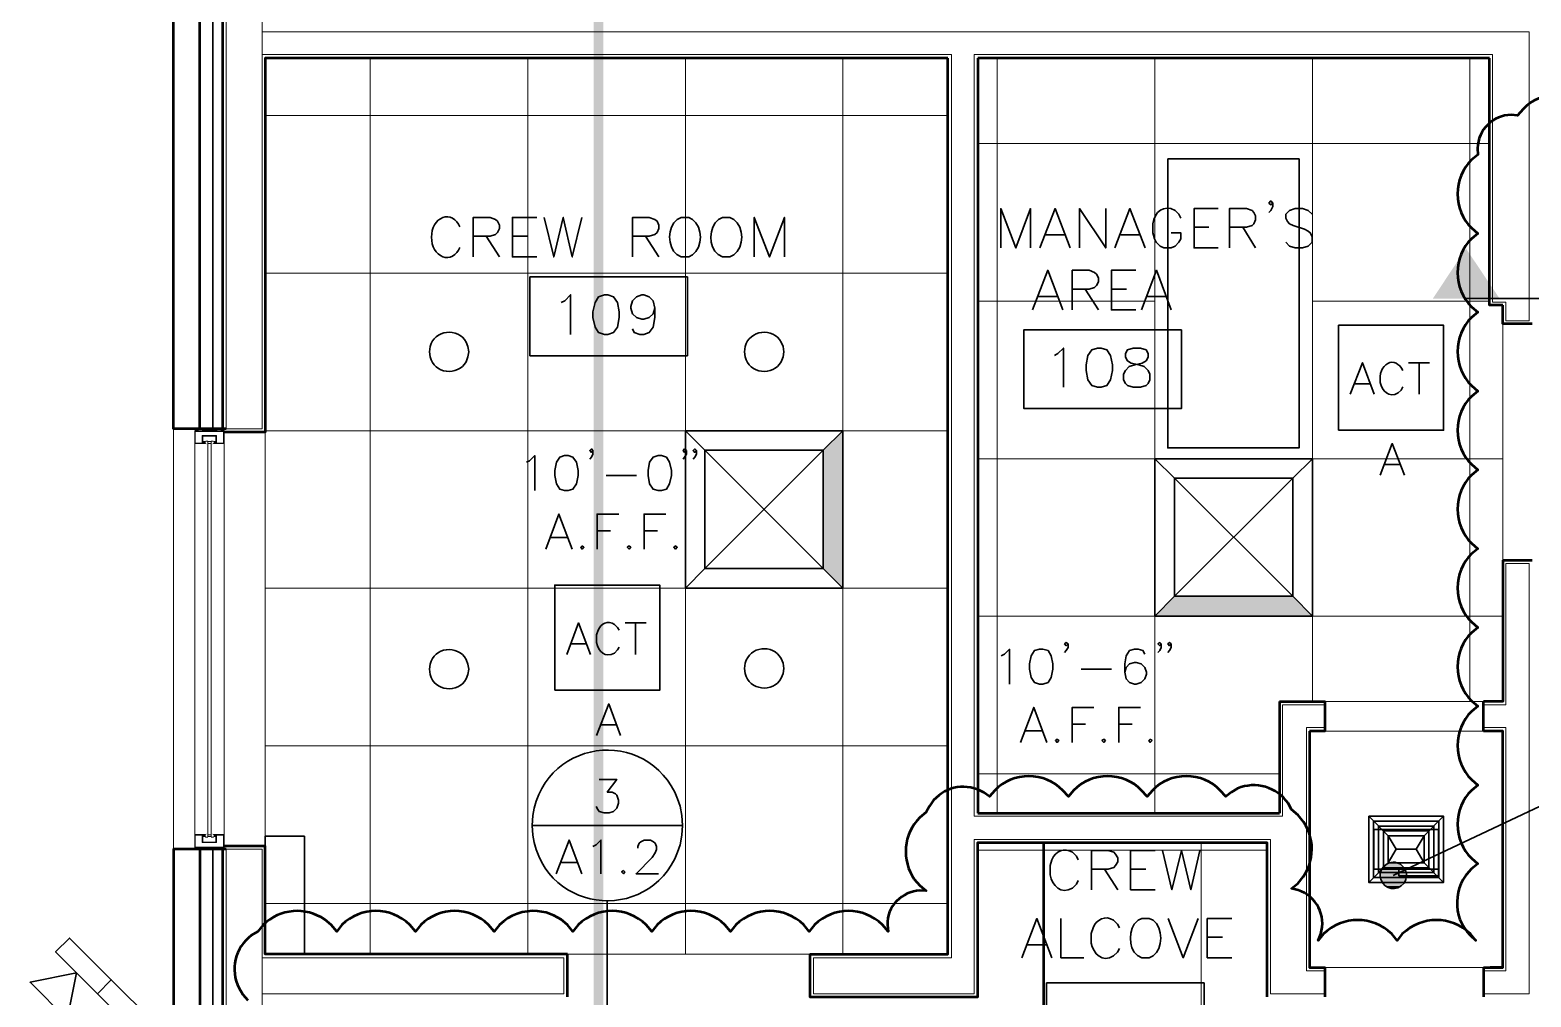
# Model space of a CAD drawing. Header units: inches. Extents: x 5 to 516, y -193 to 129.
# Drawn here: x 328.24 to 347.3, y 45.33 to 57.61 of the extents above; entities that cross this region are included whole.
import ezdxf

# ---------------------------------------------------------------- set-up
doc = ezdxf.new("R2010")
doc.units = ezdxf.units.IN
doc.header["$MEASUREMENT"] = 0
doc.layers.add('PDF9_Geometry', color=7, linetype='Continuous')
doc.layers.add('PDF9_Solid Fills', color=7, linetype='Continuous')

msp = doc.modelspace()

# ---------------------------------------------------------------- hatches: boundary and pattern name
at = {"layer": 'PDF9_Solid Fills', "transparency": 33554559}
for points in [[(335.5203268, 9.4589672), (335.5203268, 129.4589606), (335.3958824, 129.4589606), (335.3958824, 9.4589672)], [(345.387289, 46.907227), (345.3828445, 46.8761159), (345.7161778, 46.8761159), (345.7117334, 46.907227)], [(345.3917378, 46.9383323), (345.3872933, 46.9072212), (345.7117377, 46.9072212), (345.7028488, 46.9383323)], [(345.4095148, 46.9650069), (345.391737, 46.9383403), (345.7028481, 46.9383403), (345.6895148, 46.9650069)], [(345.4272919, 46.9872237), (345.4095141, 46.9650015), (345.6895141, 46.9650015), (345.6717363, 46.9872237)], [(345.5028489, 47.0361151), (345.4761822, 47.0272262), (345.4761923, 47.0272266), (345.4495257, 47.0094488), (345.4495177, 47.0094496), (345.4272955, 46.9872273), (345.6717399, 46.9872273), (345.6495177, 47.0094496), (345.6495256, 47.0094488), (345.622859, 47.0272266), (345.6228489, 47.0272262), (345.5961822, 47.0361151)], [(345.5339542, 47.0405639), (345.5028431, 47.0361195), (345.5961764, 47.0361195), (345.5650653, 47.0405639)], [(345.3828583, 46.8761126), (345.3873027, 46.8450015), (345.7117471, 46.8450015), (345.7161916, 46.8761126)], [(345.387289, 46.8449982), (345.3917334, 46.8138871), (345.7028445, 46.8138871), (345.7117334, 46.8449982)], [(345.3917378, 46.8138929), (345.4095155, 46.7872263), (345.6895155, 46.7872263), (345.7028488, 46.8138929)], [(345.4095148, 46.7872273), (345.4272926, 46.7650051), (345.671737, 46.7650051), (345.6895148, 46.7872273)], [(345.4272919, 46.7650015), (345.4495141, 46.7427793), (345.6495141, 46.7427793), (345.6717363, 46.7650015)], [(345.4495177, 46.7427847), (345.4761844, 46.7250069), (345.4761923, 46.7250077), (345.502859, 46.7161188), (345.5961923, 46.7161188), (345.622859, 46.7250077), (345.622851, 46.7250069), (345.6495177, 46.7427847)], [(345.5028489, 46.7161101), (345.53396, 46.7116656), (345.5650711, 46.7116656), (345.5961822, 46.7161101)]]:
    msp.add_hatch(color=256, dxfattribs=at).paths.add_polyline_path(points)
at = {"layer": 'PDF9_Solid Fills', "true_color": 0xb3b3b3, "transparency": 33554559}
msp.add_hatch(color=253, dxfattribs=at).paths.add_polyline_path([(342.7695229, 50.1650031), (344.2717451, 50.1650031), (344.2717451, 50.4183364), (342.7695229, 50.4183364)])

# ---------------------------------------------------------------- linework, layer by layer
at = {"layer": 'PDF9_Geometry', "lineweight": 50}
for points in [[(330.7295207, 52.542779), (330.062854, 52.542779), (330.062854, 82.209444), (339.7295202, 82.209444), (339.7295202, 81.5427774)], [(330.3961874, 52.542779), (330.3961874, 81.8761107), (339.6050757, 81.8761107)], [(339.7295202, 81.58722), (330.6850764, 81.58722), (330.6850764, 52.5427767)], [(339.8939624, 57.2494483), (331.2272963, 57.2494483), (331.2272963, 52.5027817), (330.7072965, 52.5027817)], [(338.1428515, 45.8761127), (339.8939624, 45.8761127), (339.8939624, 57.2494449)], [(346.7695227, 57.2494483), (340.2717452, 57.2494483)], [(340.2717474, 57.2494483), (340.2717474, 47.6672265)], [(346.9384137, 54.1116717), (346.7695249, 54.1116717), (346.7695249, 57.2494494)], [(347.1961856, 56.6005632), (347.1250728, 56.520563), (347.0450761, 56.5294516)], [(346.6184087, 56.1072297), (346.6228529, 56.0227852), (346.5428517, 55.9561179)], [(346.5428517, 55.0938958), (346.6228529, 55.0227853), (346.5428517, 54.9561179)], [(346.5428517, 54.0938958), (346.6228529, 54.0227853), (346.5428517, 53.956118)], [(347.3117471, 53.8761122), (346.9384137, 53.8761122), (346.9384137, 54.1116678)], [(346.5428517, 53.0938959), (346.6228529, 53.0227854), (346.5428517, 52.9561181)], [(346.5428517, 52.093896), (346.6228529, 52.0227854), (346.5428517, 51.9561181)], [(346.5428517, 51.093896), (346.6228529, 51.0227855), (346.5428517, 50.9561182)], [(346.9384137, 50.8761175), (346.9384137, 49.0850064), (346.6939693, 49.0850064)], [(346.9384137, 50.8761124), (347.3117471, 50.8761124)], [(346.5428517, 50.0938961), (346.6228529, 50.0227856), (346.5428517, 49.9561182)], [(344.1028417, 49.0850064), (344.6806194, 49.0850064), (344.6806194, 48.7072287), (344.4850639, 48.7072287)], [(344.1028562, 49.0850064), (344.1028562, 47.6672288)], [(346.5428517, 49.0938961), (346.6228529, 49.0227856), (346.5428517, 48.9561183)], [(346.6939657, 48.7072305), (346.6939657, 49.0850083)], [(344.4850719, 48.7072305), (344.4850719, 45.7072307), (344.6806274, 45.7072307), (344.6806274, 45.3338973)], [(346.6939693, 45.7072307), (346.9384137, 45.7072307), (346.9384137, 48.7072305), (346.6939693, 48.7072305)], [(346.5428517, 48.0938962), (346.6228529, 48.0227857), (346.5428517, 47.9561183)], [(340.4895209, 47.9561183), (340.4228524, 47.8761194), (340.3517442, 47.9294528), (340.2717429, 47.9650068)], [(341.4895208, 47.9561183), (341.4228523, 47.8761194), (341.3517441, 47.9561183)], [(342.4895208, 47.9561183), (342.4228523, 47.8761194), (342.351744, 47.9561183)], [(339.6584075, 47.7561197), (339.6184091, 47.6805627), (339.5384078, 47.6094522)], [(340.2717474, 47.6672277), (344.1028584, 47.6672277)], [(338.1428594, 45.8761127), (338.1428594, 45.3338905), (340.2717482, 45.3338905), (340.2717482, 47.2938903), (343.9428593, 47.2938903), (343.9428593, 45.3338905)], [(341.107287, 47.2938915), (341.107287, 37.7072255)], [(330.7295207, 47.2094459), (330.062854, 47.2094459), (330.062854, 44.5427794), (330.7295207, 44.5427794)], [(330.3961874, 47.2094459), (330.3961874, 44.5427794)], [(330.685069, 47.2094459), (330.685069, 44.5427794)], [(335.0628538, 45.8761127), (331.2272985, 45.8761127), (331.2272985, 47.249446), (330.7072985, 47.249446)], [(346.5428517, 47.0938973), (346.6228529, 47.0227846), (346.5428517, 46.9605627)], [(339.4672996, 46.8272302), (339.5384078, 46.747229), (339.6184091, 46.6805628), (339.5384078, 46.685007)], [(335.0628538, 45.3338945), (335.0628538, 45.8761166)], [(346.6939657, 45.7072307), (346.6939657, 45.3338973)], [(346.9384137, 45.7072307), (346.7784137, 45.7072307)]]:
    msp.add_lwpolyline(points, dxfattribs=at)
at = {"layer": 'PDF9_Geometry', "lineweight": 35}
for points in [[(330.5606296, 52.542779), (330.5606296, 81.7116662), (339.7295179, 81.7116662)], [(340.5650779, 54.8405581), (340.5650779, 55.3383358), (340.756189, 54.8405581), (340.9428556, 55.3383358), (340.9428556, 54.8405581)], [(341.0628534, 54.8405581), (341.2539645, 55.3383358), (341.4450756, 54.8405581)], [(341.5650778, 54.8405581), (341.5650778, 55.3383358), (341.8984111, 54.8405581), (341.8984111, 55.3383358)], [(342.0139529, 54.8405581), (342.205064, 55.3383358), (342.3961751, 54.8405581)], [(342.8495106, 55.218334), (342.8272884, 55.2672229), (342.7783995, 55.3161118)], [(343.3250683, 54.8405581), (343.0184017, 54.8405581), (343.0184017, 55.3383358), (343.3250683, 55.3383358)], [(343.4672949, 54.8405581), (343.4672949, 55.3383358), (343.6850726, 55.3383358), (343.7561837, 55.3161136), (343.778406, 55.2894469), (343.8006282, 55.2450025), (343.8006282, 55.1961136), (343.778406, 55.1472247), (343.7561837, 55.1250025), (343.6850726, 55.1027803), (343.4672949, 55.1027803)], [(344.0184016, 55.4094509), (343.9917349, 55.3872287), (343.9695127, 55.4094509), (343.9917349, 55.4361176), (344.0184016, 55.4094509), (344.0184016, 55.3650065), (343.9917349, 55.3161176), (343.9695127, 55.2894509)], [(344.5161772, 55.2672254), (344.4672883, 55.3161143), (344.3961772, 55.3383365), (344.3028439, 55.3383365), (344.2317328, 55.3161143), (344.1828439, 55.2672254), (344.1828439, 55.2183365), (344.2050661, 55.1738921), (344.2317328, 55.1472254), (344.2761772, 55.1250032), (344.4228439, 55.0761143), (344.4672883, 55.0538921), (344.493955, 55.0316699), (344.5161772, 54.982781), (344.5161772, 54.9116699), (344.4672883, 54.862781), (344.3961772, 54.8405588), (344.3028439, 54.8405588), (344.2317328, 54.862781), (344.1828439, 54.9116699)], [(333.8672882, 54.7250072), (333.8672882, 55.2272294), (334.0806215, 55.2272294), (334.1517326, 55.2005627), (334.1739548, 55.1783405), (334.2006215, 55.1294516), (334.2006215, 55.0850072), (334.1739548, 55.0361183), (334.1517326, 55.0094516), (334.0806215, 54.9872294), (333.8672882, 54.9872294)], [(334.6761929, 54.7250072), (334.3650818, 54.7250072), (334.3650818, 55.2272294), (334.6761929, 55.2272294)], [(334.7695233, 55.2272225), (334.8895233, 54.7250003), (335.0095233, 55.2272225), (335.1250789, 54.7250003), (335.2450789, 55.2272225)], [(335.8895139, 54.7250072), (335.8895139, 55.2272294), (336.1028472, 55.2272294), (336.1739583, 55.2005627), (336.200625, 55.1783405), (336.2228472, 55.1294516), (336.2228472, 55.0850072), (336.200625, 55.0361183), (336.1739583, 55.0094516), (336.1028472, 54.9872294), (335.8895139, 54.9872294)], [(336.6495204, 55.2005559), (336.6050759, 55.2272225), (336.5072981, 55.2272225), (336.4584093, 55.2005559), (336.4139648, 55.1561114)], [(337.1739706, 55.2005559), (337.1250817, 55.2272225), (337.0317483, 55.2272225), (336.9828595, 55.2005559), (336.938415, 55.1561114)], [(337.4361899, 54.7250072), (337.4361899, 55.2272294), (337.627301, 54.7250072), (337.8184121, 55.2272294), (337.8184121, 54.7250072)], [(342.4939551, 55.1472229), (342.4939551, 55.0316674), (342.5161773, 54.9561118), (342.5383995, 54.9116674), (342.5872884, 54.8627785), (342.6361773, 54.8405563), (342.7295106, 54.8405563), (342.7783995, 54.8627785), (342.8272884, 54.9116674), (342.8495106, 54.9561118), (342.8495106, 55.0316674), (342.7295106, 55.0316674)], [(343.0184017, 55.1027832), (343.2050683, 55.1027832)], [(343.6361859, 55.1027832), (343.8006303, 54.840561)], [(334.0317485, 54.9872233), (334.2006374, 54.7250011)], [(334.3650818, 54.9872233), (334.5561929, 54.9872233)], [(336.0539561, 54.9872233), (336.222845, 54.7250011)], [(341.1339617, 55.0050003), (341.3739616, 55.0050003)], [(342.0895099, 55.0050003), (342.3250655, 55.0050003)], [(336.5072981, 54.7250003), (336.6050759, 54.7250003), (336.6495204, 54.751667)], [(337.0317483, 54.7250003), (337.1250817, 54.7250003), (337.1739706, 54.751667)], [(340.9695194, 54.0538918), (341.1606305, 54.556114), (341.3517416, 54.0538918)], [(341.4717438, 54.0538918), (341.4717438, 54.556114), (341.6850771, 54.556114), (341.7561882, 54.5294473), (341.7784104, 54.5072251), (341.8050771, 54.4583362), (341.8050771, 54.4094473), (341.7784104, 54.3650029), (341.7561882, 54.3383362), (341.6850771, 54.316114), (341.4717438, 54.316114)], [(342.2806304, 54.0538918), (341.9695193, 54.0538918), (341.9695193, 54.556114), (342.2806304, 54.556114)], [(342.351735, 54.0538918), (342.5428461, 54.556114), (342.7295128, 54.0538918)], [(341.636186, 54.3161169), (341.8050749, 54.0538947)], [(341.9695193, 54.3161169), (342.1606304, 54.3161169)], [(334.982848, 54.1472259), (335.0317369, 54.1694481), (335.102848, 54.2450036), (335.102848, 53.7427814)], [(336.1739648, 54.0761176), (336.1517426, 54.0050065), (336.1028537, 53.9561176), (336.0317426, 53.9338954), (336.0095204, 53.9338954), (335.9384093, 53.9561176), (335.8895204, 54.0050065), (335.8672982, 54.0761176), (335.8672982, 54.0983399), (335.8895204, 54.169451), (335.9384093, 54.2183399), (336.0095204, 54.2450065), (336.0317426, 54.2450065), (336.1028537, 54.2183399), (336.1517426, 54.169451), (336.1739648, 54.0761176), (336.1739648, 53.9561176), (336.1517426, 53.8361177), (336.1028537, 53.7650065), (336.0317426, 53.7427843), (335.9828537, 53.7427843), (335.9117426, 53.7650065), (335.8895204, 53.8138954)], [(341.0406276, 54.2227829), (341.2806276, 54.2227829)], [(342.4228432, 54.2227829), (342.6583988, 54.2227829)], [(346.4717435, 54.1961173), (349.1472988, 54.1961173)], [(333.3206374, 53.5872288), (333.3117485, 53.5205621), (333.3206374, 53.4583399)], [(333.7784152, 53.3961177), (333.8006374, 53.4583399), (333.8095263, 53.5205621), (333.8006374, 53.5872288), (333.7784152, 53.6450066)], [(337.3206372, 53.5872288), (337.3117483, 53.5205621), (337.3206372, 53.4583399)], [(337.778415, 53.3961177), (337.8006372, 53.4583399), (337.8095261, 53.5205621), (337.8006372, 53.5872288), (337.778415, 53.6450066)], [(341.2450728, 53.4761104), (341.2895172, 53.4983327), (341.3606283, 53.5694438), (341.3606283, 53.071666)], [(345.0006245, 52.9827836), (345.15618, 53.3827836), (345.3072911, 52.9827836)], [(345.7428481, 53.3827764), (346.0095148, 53.3827764)], [(345.8761851, 53.3827764), (345.8761851, 52.9827764)], [(345.0584044, 53.1161115), (345.2495155, 53.1161115)], [(345.6095133, 53.0005582), (345.6495133, 53.0361137), (345.6672911, 53.0761137)], [(336.8095261, 52.2716653), (336.5606373, 52.5205542)], [(338.3117324, 52.2716653), (338.5606212, 52.5205542)], [(335.3872895, 52.2672256), (335.3695117, 52.2450034), (335.3472895, 52.2672256), (335.3695117, 52.2894478), (335.3872895, 52.2672256), (335.3872895, 52.2227812), (335.3695117, 52.1827812), (335.3472895, 52.1605589)], [(336.5739576, 52.2672256), (336.5517353, 52.2450034), (336.5339576, 52.2672256), (336.5517353, 52.2894478), (336.5739576, 52.2672256), (336.5739576, 52.2227812), (336.5517353, 52.1827812), (336.5339576, 52.1605589)], [(336.7028457, 52.2672256), (336.6806235, 52.2450034), (336.6584013, 52.2672256), (336.6806235, 52.2894478), (336.7028457, 52.2672256), (336.7028457, 52.2227812), (336.6806235, 52.1827812), (336.6584013, 52.1605589)], [(345.3828583, 51.9561091), (345.5339694, 52.3561091), (345.6895249, 51.9561091)], [(334.5428524, 52.1205604), (334.5828524, 52.1383382), (334.649519, 52.2050048), (334.649519, 51.7605604)], [(342.7695229, 51.9161152), (342.520634, 52.1650041)], [(344.2717472, 51.9161152), (344.5206361, 52.1650041)], [(345.4406201, 52.089446), (345.6317312, 52.089446)], [(335.5561806, 51.9516693), (335.9384028, 51.9516693)], [(334.7873004, 51.0183379), (334.9561893, 51.4627823), (335.1250782, 51.0183379)], [(335.4406207, 51.0183379), (335.4406207, 51.4627823), (335.7161762, 51.4627823)], [(336.0361791, 51.0183379), (336.0361791, 51.4627823), (336.3117346, 51.4627823)], [(334.849511, 51.1650031), (335.0628444, 51.1650031)], [(335.4406207, 51.2494486), (335.6095096, 51.2494486)], [(336.0361791, 51.2494486), (336.205068, 51.2494486)], [(336.8095261, 50.7694501), (336.5606373, 50.5205612)], [(338.3117324, 50.7694501), (338.5606212, 50.5205612)], [(342.7695229, 50.4183397), (342.520634, 50.1650064)], [(344.2717472, 50.4183397), (344.5206361, 50.1650064)], [(335.0539562, 49.6805558), (335.2050673, 50.0805558), (335.3561784, 49.6805558)], [(335.4539562, 49.9872236), (335.431734, 49.9294458), (335.431734, 49.831668)], [(335.7206228, 49.9872236), (335.6984006, 50.0227791), (335.6628451, 50.0627791)], [(335.7961798, 50.0805576), (336.0628465, 50.0805576)], [(335.9295168, 50.0805576), (335.9295168, 49.6805576)], [(335.1072874, 49.8138928), (335.2983985, 49.8138928)], [(335.6628451, 49.6983347), (335.6984006, 49.7383347), (335.7206228, 49.7738902)], [(340.5695086, 49.6627788), (340.613953, 49.685001), (340.6761752, 49.7472232), (340.6761752, 49.3027788)], [(341.4184126, 49.8138928), (341.3961904, 49.7916705), (341.3739682, 49.8138928), (341.3961904, 49.8316705), (341.4184126, 49.8138928), (341.4184126, 49.7694483), (341.3961904, 49.7294483), (341.3739682, 49.7072261)], [(342.3917379, 49.6850046), (342.3695157, 49.729449), (342.3072935, 49.7472268), (342.262849, 49.7472268), (342.2006268, 49.729449), (342.1561824, 49.6627824), (342.1384046, 49.5605602), (342.1384046, 49.4538935), (342.1561824, 49.3694491), (342.2006268, 49.3250046), (342.262849, 49.3027824), (342.2850713, 49.3027824), (342.3472935, 49.3250046), (342.3917379, 49.3694491), (342.4139601, 49.4316713), (342.4139601, 49.4538935), (342.3917379, 49.5161157), (342.3472935, 49.5605602), (342.2850713, 49.5783379), (342.262849, 49.5783379), (342.2006268, 49.5605602), (342.1561824, 49.5161157), (342.1384046, 49.4538935)], [(342.6006319, 49.8138928), (342.5828541, 49.7916705), (342.5606319, 49.8138928), (342.5828541, 49.8316705), (342.6006319, 49.8138928), (342.6006319, 49.7694483), (342.5828541, 49.7294483), (342.5606319, 49.7072261)], [(342.72952, 49.8138928), (342.7072978, 49.7916705), (342.6850756, 49.8138928), (342.7072978, 49.8316705), (342.72952, 49.8138928), (342.72952, 49.7694483), (342.7072978, 49.7294483), (342.6850756, 49.7072261)], [(333.3206374, 49.5561099), (333.3117485, 49.4938877), (333.3206374, 49.4272211)], [(333.7784152, 49.3694433), (333.8006374, 49.4272211), (333.8095263, 49.4938877), (333.8006374, 49.5561099), (333.7784152, 49.6183322)], [(337.3206372, 49.5694519), (337.3117483, 49.5027853), (337.3206372, 49.4405631)], [(337.778415, 49.3783408), (337.8006372, 49.4405631), (337.8095261, 49.5027853), (337.8006372, 49.5694519), (337.778415, 49.6272297)], [(341.5873036, 49.4938877), (341.9695258, 49.4938877)], [(335.4317412, 48.6538903), (335.5872967, 49.0538903), (335.7384078, 48.6538903)], [(340.8139566, 48.565005), (340.9828455, 49.0094494), (341.1517344, 48.565005)], [(341.4717438, 48.565005), (341.4717438, 49.0094494), (341.7472993, 49.0094494)], [(342.0628534, 48.565005), (342.0628534, 49.0094494), (342.3384089, 49.0094494)], [(335.4895211, 48.7872272), (335.6806322, 48.7872272)], [(341.4717438, 48.7961158), (341.6406326, 48.7961158)], [(342.0628534, 48.7961158), (342.2317423, 48.7961158)], [(340.8761853, 48.7116702), (341.0895187, 48.7116702)], [(335.4672953, 48.093895), (335.6895175, 48.093895), (335.5695175, 47.933895), (335.6317397, 47.933895), (335.6717397, 47.9116728), (335.6895175, 47.893895), (335.7117397, 47.8316728), (335.7117397, 47.7916728), (335.6895175, 47.7294506), (335.6495175, 47.6894506), (335.5917397, 47.6716728), (335.5295175, 47.6716728), (335.4672953, 47.6894506), (335.4495175, 47.7116728), (335.4272953, 47.7516728)], [(349.1917412, 47.8627843), (347.6361857, 47.8627843), (345.5472968, 46.8761177)], [(336.4939641, 47.7561093), (336.5161863, 47.6361093), (336.5250752, 47.5116649), (334.6139643, 47.5116649)], [(334.6228531, 47.6361093), (334.6139643, 47.5116649), (334.6228531, 47.3872204)], [(336.4939641, 47.262776), (336.5161863, 47.3872204), (336.5250752, 47.5116649)], [(334.9206373, 46.8983384), (335.0850818, 47.3250051), (335.2450818, 46.8983384)], [(335.3872895, 47.245), (335.4272895, 47.2627778), (335.4895117, 47.325), (335.4895117, 46.8983334)], [(335.9561914, 47.2227832), (335.9561914, 47.2450055), (335.9739692, 47.2850055), (335.9961914, 47.3027832), (336.0361914, 47.3250055), (336.1161914, 47.3250055), (336.1561914, 47.3027832), (336.1784136, 47.2850055), (336.1961914, 47.2450055), (336.1961914, 47.2050055), (336.1784136, 47.1650055), (336.1384136, 47.1027832), (335.9339692, 46.8983388), (336.2184136, 46.8983388)], [(330.5606296, 47.2094459), (330.5606296, 44.5427794)], [(341.2139674, 47.076118), (341.1917452, 47.0005625), (341.1917452, 46.8850069)], [(341.5473008, 47.076118), (341.5250785, 47.1205625), (341.4761896, 47.1694514)], [(341.7161918, 46.6938933), (341.7161918, 47.191671), (341.9295251, 47.191671), (342.0006362, 47.1694488), (342.0228585, 47.1472266), (342.0495251, 47.0983377), (342.0495251, 47.0494488), (342.0228585, 47.0005599), (342.0006362, 46.9783377), (341.9295251, 46.9561155), (341.7161918, 46.9561155)], [(342.5250785, 46.6938933), (342.2139674, 46.6938933), (342.2139674, 47.191671), (342.5250785, 47.191671)], [(342.6184089, 47.1916689), (342.7384089, 46.6938911), (342.8584089, 47.1916689), (342.9784089, 46.6938911), (343.0939644, 47.1916689)], [(334.982848, 47.0405639), (335.1872924, 47.0405639)], [(341.8806341, 46.9561094), (342.0495229, 46.6938871)], [(342.2139674, 46.9561094), (342.4050785, 46.9561094)], [(341.4761896, 46.716118), (341.5250785, 46.7650069), (341.5473008, 46.8138958)], [(335.5695088, 44.813893), (335.5695088, 46.5561152)], [(340.8317337, 45.83167), (341.0228448, 46.3294478), (341.2139559, 45.83167)], [(341.3295092, 46.3294456), (341.3295092, 45.8316679), (341.6183981, 45.8316679)], [(342.0717329, 46.209446), (342.0450662, 46.2583349), (341.9961773, 46.3072238)], [(342.498406, 46.3072234), (342.4495171, 46.3294456), (342.3561838, 46.3294456), (342.3072949, 46.3072234), (342.258406, 46.2583345)], [(342.6895171, 46.3294456), (342.8806282, 45.8316679), (343.0717393, 46.3294456)], [(343.4984038, 45.83167), (343.1872927, 45.83167), (343.1872927, 46.3294478), (343.4984038, 46.3294478)], [(341.7383996, 46.209446), (341.7117329, 46.1383349), (341.7117329, 46.0183349)], [(340.9028419, 45.9961123), (341.1428419, 45.9961123)], [(341.9961773, 45.8538904), (342.0450662, 45.9027793), (342.0717329, 45.9472238)], [(343.1872927, 46.0938951), (343.3784038, 46.0938951)], [(342.3561838, 45.8316679), (342.4495171, 45.8316679), (342.498406, 45.8538901)]]:
    msp.add_lwpolyline(points, dxfattribs=at)
at = {"layer": 'PDF9_Geometry', "lineweight": 9}
for points in [[(330.7295207, 52.542779), (330.7295207, 81.5427774), (339.7295202, 81.5427774), (339.7295202, 81.0850001), (331.1872984, 81.0850001), (331.1872984, 52.542779)], [(346.6939657, 45.6672278), (346.6939657, 45.3738945), (347.2717434, 45.3738945), (347.2717434, 50.8361163), (346.9784101, 50.8361163), (346.9784101, 49.040561), (346.6939657, 49.040561), (346.6939657, 48.751672), (346.9784101, 48.751672), (346.9784101, 45.6672278)], [(330.7295207, 47.2094459), (330.7295207, 44.5427794), (331.1872984, 44.5427794), (331.1872984, 47.2094459)]]:
    msp.add_lwpolyline(points, close=True, dxfattribs=at)
for points in [[(331.1872934, 52.542779), (331.1872934, 57.2938897), (339.9384039, 57.2938897), (339.9384039, 45.8316684), (338.187293, 45.8316684), (338.187293, 45.3738905), (340.2272929, 45.3738905), (340.2272929, 47.3338904), (343.9872929, 47.3338904), (343.9872929, 45.3738905), (344.6806263, 45.3738905), (344.6806263, 45.6672238), (344.4450701, 45.6672238), (344.4450701, 48.7516681), (344.6806263, 48.7516681), (344.6806263, 49.040557), (344.1428478, 49.040557), (344.1428478, 47.6272236), (340.2272929, 47.6272236), (340.2272929, 57.2938897), (346.8095143, 57.2938897), (346.8095143, 54.1516677), (346.9784031, 54.1516677), (346.9784031, 53.9161123), (347.2717369, 53.9161123), (347.2717369, 57.5827788), (331.1872934, 57.5827788)], [(331.1872934, 45.83167), (335.0184043, 45.83167), (335.0184043, 45.3738923), (331.1872934, 45.3738923)]]:
    msp.add_lwpolyline(points, dxfattribs=at)
at = {"layer": 'PDF9_Geometry', "lineweight": 15}
for points in [[(332.5606295, 57.2494483), (332.5606295, 45.8761161)], [(334.5606294, 57.2494483), (334.5606294, 45.8761161)], [(336.5606293, 57.2494483), (336.5606293, 45.8761161)], [(338.5606292, 57.2494483), (338.5606292, 45.8761161)], [(340.5206262, 57.2494483), (340.5206262, 47.6672265)], [(342.5206261, 57.2494483), (342.5206261, 47.6672265)], [(344.520626, 57.2494483), (344.520626, 49.0850042)], [(346.5206259, 57.2494483), (346.5206259, 49.0850042)], [(339.8939624, 56.520562), (331.2272963, 56.520562)], [(340.2717474, 56.1650028), (346.7695249, 56.1650028)], [(339.8939624, 54.5205621), (331.2272963, 54.5205621)], [(340.2717474, 54.1650029), (342.5206363, 54.1650029)], [(344.520626, 54.1650029), (346.7695148, 54.1650029)], [(346.9384137, 50.8761124), (346.9384137, 53.8761122)], [(330.062854, 47.2094459), (330.062854, 52.542779)], [(330.3339586, 52.542779), (330.3339586, 52.5472234)], [(330.3339586, 52.5205553), (330.3339586, 52.3561109), (330.467292, 52.3561109)], [(330.7072948, 52.542779), (330.3339615, 52.542779), (330.338406, 52.5383345), (330.338406, 52.5250012), (330.3339615, 52.5205567)], [(330.7072948, 52.5205622), (330.3339615, 52.5205622)], [(330.3384074, 52.542779), (330.3472963, 52.5383345), (330.3472963, 52.5250012), (330.3384074, 52.5205567)], [(330.6984154, 52.5116646), (330.3384154, 52.5116646), (330.3384154, 52.3605535), (330.4273043, 52.3605535)], [(330.3472869, 52.542779), (330.3561758, 52.5383345), (330.3561758, 52.5250012), (330.3472869, 52.5205567)], [(330.3561845, 52.542779), (330.3650734, 52.5383345), (330.3650734, 52.5250012), (330.3561845, 52.5205567)], [(330.3739586, 52.5427844), (330.6672919, 52.5205622), (330.6672919, 52.5427844), (330.3739586, 52.5205622)], [(330.3739615, 52.5205622), (330.3739615, 52.5427844)], [(330.609512, 52.4583334), (330.4272898, 52.4583334)], [(330.4272927, 52.3605596), (330.4272927, 52.4583374)], [(330.6006325, 52.4494449), (330.4361881, 52.4494449)], [(330.4361903, 52.3827764), (330.4361903, 52.4494431)], [(330.5695171, 52.3561177), (330.7072948, 52.3561177), (330.7072948, 52.5205622), (330.698406, 52.5250066), (330.698406, 52.5383399), (330.7072948, 52.5427844)], [(330.5784103, 52.3605542), (330.5784103, 52.3827764), (330.6006325, 52.3827764), (330.6006325, 52.4494431)], [(330.609512, 52.4583374), (330.609512, 52.3605596), (330.6984009, 52.3605596), (330.6984009, 52.5116708)], [(330.6806202, 52.5205622), (330.6761758, 52.5250066), (330.6761758, 52.5383399), (330.6806202, 52.5427844)], [(330.6895178, 52.5205622), (330.6850733, 52.5250066), (330.6850733, 52.5383399), (330.6895178, 52.5427844)], [(330.6984154, 52.5205622), (330.6895265, 52.5250066), (330.6895265, 52.5383399), (330.6984154, 52.5427844)], [(339.8939624, 52.5205622), (331.2272963, 52.5205622)], [(331.2272963, 47.2494488), (331.2272963, 52.5027817)], [(330.3339586, 52.3561109), (330.3339586, 47.3961112), (330.467292, 47.3961112)], [(330.4450647, 52.3605593), (330.4450647, 52.3694482), (330.458398, 52.3694482), (330.458398, 52.3738926), (330.4361758, 52.3738926)], [(330.4628468, 52.3605596), (330.4628468, 52.3827819), (330.4361801, 52.3827819)], [(330.4361903, 52.3561109), (330.4361903, 52.3738886)], [(330.4450697, 52.3605596), (330.4628475, 52.3605596)], [(330.4717444, 52.3872252), (330.4628555, 52.3827808)], [(330.4761931, 52.3516711), (330.4673043, 52.3561156)], [(330.4984009, 52.3872252), (330.4717342, 52.3872252)], [(330.4984009, 52.3827764), (330.4984009, 47.3694434)], [(330.5384038, 47.3694434), (330.5384038, 52.3827764), (330.4984038, 52.3827764)], [(330.5384038, 52.3561109), (330.4984038, 52.3561109)], [(330.5384117, 52.3872252), (330.5650784, 52.3872252), (330.5784117, 52.3827808)], [(330.5606296, 52.3516711), (330.5695185, 52.3561156)], [(330.5784016, 52.3605596), (330.591735, 52.3605596), (330.591735, 52.3694485), (330.5828461, 52.3694485)], [(330.6006325, 52.373897), (330.5828547, 52.373897), (330.5828547, 52.3694525)], [(330.6006325, 52.3561109), (330.6006325, 52.3738886)], [(340.2717474, 52.165003), (346.9384137, 52.165003)], [(339.8939624, 50.5205623), (331.2272963, 50.5205623)], [(340.2717474, 50.1650031), (346.9384137, 50.1650031)], [(346.6939657, 49.0850064), (344.6806325, 49.0850064)], [(344.6806194, 48.7072305), (346.6939527, 48.7072305)], [(339.8939624, 48.5205624), (331.2272963, 48.5205624)], [(340.2717474, 48.1650032), (344.1028584, 48.1650032)], [(330.3339586, 47.396114), (330.3339586, 47.2316696)], [(330.6984154, 47.2361115), (330.3384154, 47.2361115), (330.3384154, 47.3872226), (330.4273043, 47.3872226)], [(330.609512, 47.2938915), (330.4272898, 47.2938915)], [(330.4272927, 47.3872255), (330.4272927, 47.2938922)], [(330.4450647, 47.3872212), (330.4450647, 47.3827767), (330.458398, 47.3827767), (330.458398, 47.3738878), (330.4361758, 47.3738878)], [(330.4628468, 47.3872255), (330.4628468, 47.3694477), (330.4361801, 47.3694477)], [(330.6006325, 47.2983402), (330.4361881, 47.2983402)], [(330.4361903, 47.396114), (330.4361903, 47.3738918)], [(330.4361903, 47.3694484), (330.4361903, 47.2983373)], [(330.4450697, 47.3872255), (330.4628475, 47.3872255)], [(330.4717444, 47.3605599), (330.4628555, 47.3694488)], [(330.4761931, 47.4005538), (330.4673043, 47.3961093)], [(330.4984009, 47.3605599), (330.4717342, 47.3605599)], [(330.5384038, 47.3916743), (330.4984038, 47.3916743)], [(330.5384038, 47.3694484), (330.4984038, 47.3694484)], [(330.5384117, 47.3605599), (330.5650784, 47.3605599), (330.5784117, 47.3694488)], [(330.5606296, 47.4005538), (330.5695185, 47.3961093)], [(330.5695171, 47.3961162), (330.7072948, 47.3961162), (330.7072948, 47.2316718), (330.698406, 47.2227829), (330.698406, 47.213894), (330.7072948, 47.2094495)], [(330.5784016, 47.3872255), (330.591735, 47.3872255), (330.591735, 47.3827811), (330.5828461, 47.3827811)], [(330.5784103, 47.3872262), (330.5784103, 47.3694484), (330.6006325, 47.3694484), (330.6006325, 47.2983373)], [(330.6006325, 47.3738972), (330.5828547, 47.3738972), (330.5828547, 47.3827861)], [(330.6006325, 47.396114), (330.6006325, 47.3738918)], [(330.609512, 47.2938922), (330.609512, 47.3872255), (330.6984009, 47.3872255), (330.6984009, 47.2361144)], [(343.1072869, 47.2938915), (343.1072869, 37.7072255)], [(330.3339586, 47.2094459), (330.3339586, 47.2138904)], [(330.7072948, 47.2316718), (330.3339615, 47.2316718)], [(330.7072948, 47.2094459), (330.3339615, 47.2094459), (330.338406, 47.2138904), (330.338406, 47.2227793), (330.3339615, 47.2316681)], [(330.3384074, 47.2094459), (330.3472963, 47.2138904), (330.3472963, 47.2227793), (330.3384074, 47.2316681)], [(330.3472869, 47.2094459), (330.3561758, 47.2138904), (330.3561758, 47.2227793), (330.3472869, 47.2316681)], [(330.3561845, 47.2094459), (330.3650734, 47.2138904), (330.3650734, 47.2227793), (330.3561845, 47.2316681)], [(330.3739586, 47.2094495), (330.6672919, 47.2316718), (330.6672919, 47.2094495), (330.3739586, 47.2316718)], [(330.3739615, 47.2316718), (330.3739615, 47.2094495)], [(330.6806202, 47.2316718), (330.6761758, 47.2227829), (330.6761758, 47.213894), (330.6806202, 47.2094495)], [(330.6895178, 47.2316718), (330.6850733, 47.2227829), (330.6850733, 47.213894), (330.6895178, 47.2094495)], [(330.6984154, 47.2316718), (330.6895265, 47.2227829), (330.6895265, 47.213894), (330.6984154, 47.2094495)], [(340.2717474, 47.1961177), (343.9428584, 47.1961177)], [(339.8939624, 46.5205625), (331.2272963, 46.5205625)], [(335.0628538, 45.8761127), (338.1428538, 45.8761127)], [(346.6939657, 45.7072307), (344.6806325, 45.7072307)]]:
    msp.add_lwpolyline(points, dxfattribs=at)
at = {"layer": 'PDF9_Geometry', "lineweight": 35}
for points in [[(342.6850683, 55.9694462), (342.6850683, 52.3027797), (344.3517349, 52.3027797), (344.3517349, 55.9694462)], [(336.5873039, 54.4716706), (334.587304, 54.4716706), (334.587304, 53.4716707), (336.5873039, 53.4716707)], [(335.5339547, 54.2449996), (335.4583992, 54.218333), (335.4139547, 54.1472219), (335.3872881, 54.0272219), (335.3872881, 53.9561108), (335.4139547, 53.8361108), (335.4583992, 53.7649997), (335.5339547, 53.7427775), (335.5783992, 53.7427775), (335.6495103, 53.7649997), (335.6983992, 53.8361108), (335.7206214, 53.9561108), (335.7206214, 54.0272219), (335.6983992, 54.1472219), (335.6495103, 54.218333), (335.5783992, 54.2449996)], [(342.8584082, 53.8005552), (340.8584083, 53.8005552), (340.8584083, 52.8005553), (342.8584082, 52.8005553)], [(344.8539593, 52.5250019), (344.8539593, 53.8583352), (346.1872925, 53.8583352), (346.1872925, 52.5250019)], [(341.7917307, 53.5694445), (341.7206196, 53.5472223), (341.6717307, 53.4761112), (341.6495085, 53.3561112), (341.6495085, 53.2850001), (341.6717307, 53.1650001), (341.7206196, 53.093889), (341.7917307, 53.0716667), (341.8406196, 53.0716667), (341.9117307, 53.093889), (341.9561752, 53.1650001), (341.9828418, 53.2850001), (341.9828418, 53.3561112), (341.9561752, 53.4761112), (341.9117307, 53.5472223), (341.8406196, 53.5694445)], [(342.2450727, 53.5694445), (342.1739616, 53.5472223), (342.1472949, 53.4983334), (342.1472949, 53.4538889), (342.1739616, 53.4050001), (342.218406, 53.3783334), (342.3161838, 53.3561112), (342.3872949, 53.3338889), (342.4361838, 53.2850001), (342.458406, 53.2361112), (342.458406, 53.1650001), (342.4361838, 53.1205556), (342.4095171, 53.093889), (342.338406, 53.0716667), (342.2450727, 53.0716667), (342.1739616, 53.093889), (342.1472949, 53.1205556), (342.1250727, 53.1650001), (342.1250727, 53.2361112), (342.1472949, 53.2850001), (342.1961838, 53.3338889), (342.2672949, 53.3561112), (342.3606283, 53.3783334), (342.4095171, 53.4050001), (342.4361838, 53.4538889), (342.4361838, 53.4983334), (342.4095171, 53.5472223), (342.338406, 53.5694445)], [(338.5606292, 50.5205623), (338.5606292, 52.5205622), (336.5606293, 52.5205622), (336.5606293, 50.5205623)], [(338.3117324, 50.7694431), (338.3117324, 52.2716653), (336.8095101, 52.2716653), (336.8095101, 50.7694431)], [(335.0272997, 52.2050059), (334.9650774, 52.1827837), (334.9250774, 52.1205615), (334.9028552, 52.0138948), (334.9028552, 51.9516726), (334.9250774, 51.8450059), (334.9650774, 51.7783393), (335.0272997, 51.7605615), (335.0717441, 51.7605615), (335.1339663, 51.7783393), (335.1784108, 51.8450059), (335.200633, 51.9516726), (335.200633, 52.0138948), (335.1784108, 52.1205615), (335.1339663, 52.1827837), (335.0717441, 52.2050059)], [(336.2139677, 52.2050059), (336.1517455, 52.1827837), (336.1073011, 52.1205615), (336.0895233, 52.0138948), (336.0895233, 51.9516726), (336.1073011, 51.8450059), (336.1517455, 51.7783393), (336.2139677, 51.7605615), (336.2584122, 51.7605615), (336.3206344, 51.7783393), (336.3606344, 51.8450059), (336.3828566, 51.9516726), (336.3828566, 52.0138948), (336.3606344, 52.1205615), (336.3206344, 52.1827837), (336.2584122, 52.2050059)], [(344.520626, 50.1650031), (344.520626, 52.165003), (342.5206261, 52.165003), (342.5206261, 50.1650031)], [(344.2717472, 50.4183397), (344.2717472, 51.9161173), (342.769525, 51.9161173), (342.769525, 50.4183397)], [(335.2495219, 51.0583408), (335.2317441, 51.040563), (335.2495219, 51.0183408), (335.2717441, 51.040563)], [(335.8450803, 51.0583408), (335.8228581, 51.040563), (335.8450803, 51.0183408), (335.8673025, 51.040563)], [(336.4361899, 51.0583408), (336.4139677, 51.040563), (336.4361899, 51.0183408), (336.4584121, 51.040563)], [(334.9028422, 49.2272229), (334.9028422, 50.5605561), (336.2361755, 50.5605561), (336.2361755, 49.2272229)], [(341.0584047, 49.7472243), (340.991738, 49.7294465), (340.951738, 49.6627798), (340.9295158, 49.5605576), (340.9295158, 49.493891), (340.951738, 49.3872243), (340.991738, 49.3250021), (341.0584047, 49.3027799), (341.0984047, 49.3027799), (341.1650713, 49.3250021), (341.2050713, 49.3872243), (341.2272935, 49.493891), (341.2272935, 49.5605576), (341.2050713, 49.6627798), (341.1650713, 49.7294465), (341.0984047, 49.7472243)], [(341.2806269, 48.6049989), (341.2584046, 48.5872211), (341.2806269, 48.5649989), (341.3028491, 48.5872211)], [(341.8717365, 48.6049989), (341.8495143, 48.5872211), (341.8717365, 48.5649989), (341.8939587, 48.5872211)], [(342.4628461, 48.6049989), (342.4450684, 48.5872211), (342.4628461, 48.5649989), (342.4850684, 48.5872211)], [(345.236175, 47.6272273), (345.236175, 46.7872273), (346.187286, 46.7872273), (346.187286, 47.6272273)], [(345.3028525, 47.4583315), (345.3028525, 46.9561094), (346.1206302, 46.9561094), (346.1206302, 47.4583315)], [(331.725074, 47.3738903), (331.725074, 45.8761127), (331.2272963, 45.8761127), (331.2272963, 47.3738903)], [(335.773954, 46.9383323), (335.7517318, 46.9205545), (335.773954, 46.8983323), (335.7917318, 46.9205545)], [(345.6184087, 46.9561173), (345.6184087, 46.8716729), (346.1206309, 46.8716729), (346.1206309, 46.9561173)], [(329.271748, 45.5516679), (329.0984147, 45.3738901), (328.5650814, 45.9072234), (328.7428592, 46.0805567)], [(328.8317343, 45.6405622), (328.2406232, 45.5205622), (328.7117343, 45.0494511)], [(329.8050777, 45.0227779), (329.6273, 44.8450002), (329.0984111, 45.373889), (329.2717444, 45.5516668)], [(343.1472898, 45.511665), (341.1472899, 45.511665), (341.1472899, 44.511665), (343.1472898, 44.511665)]]:
    msp.add_lwpolyline(points, close=True, dxfattribs=at)
at = {"layer": 'PDF9_Geometry', "lineweight": 15}
msp.add_lwpolyline([(330.7072948, 52.3561137), (330.7072948, 47.396114)], close=True, dxfattribs=at)
at = {"layer": 'PDF9_Geometry', "color": 253, "lineweight": 30, "true_color": 0xb3b3b3}
for points in [[(338.3117324, 50.7694501), (336.8095101, 52.2716723)], [(336.8095261, 50.7694501), (338.3117483, 52.2716723)], [(342.7695229, 50.4183397), (344.2717451, 51.9161173)], [(342.7695229, 51.9161152), (344.2717451, 50.4183376)], [(345.2361829, 47.6272259), (345.4850718, 47.378337), (345.5828496, 47.2094481), (345.4850718, 47.0361148)], [(346.1873027, 47.6272259), (345.9384138, 47.378337), (345.840636, 47.2094481), (345.9384138, 47.0361148)], [(345.5828546, 47.2094459), (345.8406324, 47.2094459)], [(345.4850718, 47.0361151), (345.2361829, 46.7872263)], [(345.9384138, 47.0361151), (346.1873027, 46.7872263)]]:
    msp.add_lwpolyline(points, dxfattribs=at)
at = {"layer": 'PDF9_Geometry', "lineweight": 50}
for points in [[(344.3384067, 47.6405621), (344.2539656, 47.7116748), (344.2139628, 47.7916738, 0.3555620864), (343.5695175, 47.9783419), (343.4939649, 47.933897), (343.4228522, 47.8761194), (343.351744, 47.9561183)], [(346.5206304, 46.120563), (346.5961874, 46.0494525), (346.5295189, 46.1338958, 0.4060281386), (345.6628513, 46.1338958), (345.5961874, 46.0494525), (345.529519, 46.1338958, 0.4060281386), (344.6628514, 46.1338958), (344.5961875, 46.0494525), (344.6272973, 46.1338958, 0.4124490588), (344.3384067, 46.6894513), (344.2539656, 46.7116748), (344.3384067, 46.7783411), (344.4050751, 46.8583401)], [(339.1250733, 46.2494512), (339.1339663, 46.1650078), (339.0628536, 46.2494512, 0.4074759932), (338.2006303, 46.2494512), (338.1339664, 46.1650078), (338.0628536, 46.2494512, 0.4074759932), (337.2006303, 46.2494512), (337.1339664, 46.1650078), (337.0628537, 46.2494512, 0.4074759932), (336.2006304, 46.2494512), (336.1339665, 46.1650078), (336.0628537, 46.2494512, 0.4074759932), (335.2006304, 46.2494512), (335.1339665, 46.1650078), (335.0628538, 46.2494512), (334.9828525, 46.3161196), (334.8895185, 46.369453), (334.7917311, 46.4050026), (334.6850644, 46.4227804, 0.2196472919), (334.20062, 46.2494471), (334.1339534, 46.1650026), (334.0628423, 46.2494471, 0.4074742631), (333.2006201, 46.2494471), (333.1339535, 46.1650026), (333.0628423, 46.2494471, 0.4074742631), (332.2006201, 46.2494471), (332.1339534, 46.1650026), (332.0628424, 46.2494471), (331.9828425, 46.3161137, 0.3579692501), (331.2006202, 46.2494471), (331.1339535, 46.1650026), (331.0539536, 46.1161137, 0.3683082229), (330.8939536, 45.4450027), (330.9428425, 45.3650027), (331.0050647, 45.2938916)]]:
    msp.add_lwpolyline(points, format="xyb", dxfattribs=at)
at = {"layer": 'PDF9_Geometry', "color": 253, "lineweight": 30, "true_color": 0xb3b3b3}
for points in [[(345.2984037, 47.5650025), (345.2984037, 46.849447), (346.1250703, 46.849447), (346.1250703, 47.5650025)], [(345.3606324, 47.5027778), (345.3606324, 46.9116667), (346.0628546, 46.9116667), (346.0628546, 47.5027778)], [(345.4228431, 47.4405621), (345.4228431, 46.9738954), (346.0006208, 46.9738954), (346.0006208, 47.4405621)], [(345.4850718, 47.3783373), (345.4850718, 47.0361151), (345.9384051, 47.0361151), (345.9384051, 47.3783373)]]:
    msp.add_lwpolyline(points, close=True, dxfattribs=at)
at = {"layer": 'PDF9_Geometry', "lineweight": 35}
msp.add_lwpolyline([(345.6850805, 46.7783348), (345.7073027, 46.8227793), (345.7161916, 46.8761126, 1.1862653195), (345.3917472, 46.8227793)], format="xyb", dxfattribs=at)
for centre, major_axis, ratio, start_param, end_param in [((333.5314564, 54.9763972), (-0.000569, 0.2582489), 0.7503995058, 5.2419556506, 10.4601358172), ((345.5352164, 53.1749256), (-0.0054257, 0.2130699), 0.7307579189, 5.2366005093, 8.029143707)]:
    msp.add_ellipse(centre, major_axis=major_axis, ratio=ratio, start_param=start_param, end_param=end_param, dxfattribs=at)
at = {"layer": 'PDF9_Geometry', "lineweight": 50}
for points in [[(348.0584088, 56.6005632), (347.8384833, 56.8395995), (347.4158172, 56.8408586), (347.1961856, 56.6005632)], [(347.0450761, 56.5294516), (346.816036, 56.5252289), (346.6230022, 56.3381177), (346.6184087, 56.1072297)], [(346.5428517, 55.9561179), (346.3038155, 55.7361924), (346.3025586, 55.3135262), (346.5428517, 55.0938958)], [(346.5428517, 54.9561179), (346.3038155, 54.7361925), (346.3025586, 54.3135263), (346.5428517, 54.0938958)], [(346.5428517, 53.956118), (346.3038155, 53.7361925), (346.3025586, 53.3135263), (346.5428517, 53.0938959)], [(346.5428517, 52.9561181), (346.3038155, 52.7361926), (346.3025586, 52.3135264), (346.5428517, 52.093896)], [(346.5428517, 51.9561181), (346.3038155, 51.7361926), (346.3025586, 51.3135264), (346.5428517, 51.093896)], [(346.5428517, 50.9561182), (346.3038155, 50.7361927), (346.3025586, 50.3135265), (346.5428517, 50.0938961)], [(346.5428517, 49.9561182), (346.3038155, 49.7361928), (346.3025586, 49.3135266), (346.5428517, 49.0938961)], [(346.5428517, 48.9561183), (346.3038155, 48.7361928), (346.3025586, 48.3135266), (346.5428517, 48.0938962)], [(340.2717429, 47.9650068), (340.0398139, 48.0578967), (339.7887786, 47.9677489), (339.6584075, 47.7561197)], [(341.3517441, 47.9561183), (341.1321125, 48.1964894), (340.7094464, 48.1951557), (340.4895209, 47.9561183)], [(342.351744, 47.9561183), (342.1321124, 48.1964894), (341.7094463, 48.1951557), (341.4895208, 47.9561183)], [(343.351744, 47.9561183), (343.1321124, 48.1964148), (342.7094462, 48.1951557), (342.4895208, 47.9561183)], [(346.5428517, 47.9561183), (346.3038155, 47.7361929), (346.3025586, 47.3135267), (346.5428517, 47.0938973)], [(344.4050751, 46.8583401), (344.5710772, 47.0993046), (344.5465546, 47.431675), (344.3384067, 47.6405621)], [(339.5384078, 47.6094522), (339.3243327, 47.4112304), (339.3021882, 47.0627853), (339.4672996, 46.8272302)], [(346.5428517, 46.9605627), (346.3047784, 46.7409333), (346.2932993, 46.3512306), (346.5206304, 46.120563)], [(339.5384078, 46.685007), (339.3141873, 46.6775268), (339.1127803, 46.477526), (339.1250733, 46.2494512)]]:
    msp.add_open_spline(points, degree=3, dxfattribs=at)
at = {"layer": 'PDF9_Geometry', "lineweight": 35}
for points in [[(342.7783995, 55.3161118), (342.6318069, 55.3979636), (342.5192143, 55.2959636), (342.4939551, 55.1472229)], [(336.4139648, 55.1561114), (336.3210019, 55.0261114), (336.3467796, 54.7858892), (336.5072981, 54.7250003)], [(336.6495204, 54.751667), (336.7859648, 54.8518892), (336.7859648, 55.1003337), (336.6495204, 55.2005559)], [(336.938415, 55.1561114), (336.845378, 55.0261114), (336.8712298, 54.7858892), (337.0317483, 54.7250003)], [(337.1739706, 54.751667), (337.310415, 54.8518892), (337.310415, 55.1003337), (337.1739706, 55.2005559)], [(333.7784152, 53.6450066), (333.6753041, 53.8338214), (333.3707115, 53.800414), (333.3206374, 53.5872288)], [(337.778415, 53.6450066), (337.6753039, 53.8338214), (337.3707113, 53.800414), (337.3206372, 53.5872288)], [(333.3206374, 53.4583399), (333.3648597, 53.2413029), (333.67523, 53.2060436), (333.7784152, 53.3961177)], [(337.3206372, 53.4583399), (337.3648594, 53.2413029), (337.6752298, 53.2060436), (337.778415, 53.3961177)], [(345.3828467, 53.1338915), (345.398106, 53.0251508), (345.4995874, 52.9304841), (345.6095133, 53.0005582)], [(335.6628451, 50.0627791), (335.5789191, 50.1124087), (335.4868451, 50.080631), (335.4539562, 49.9872236)], [(333.7784152, 49.6183322), (333.67523, 49.8084062), (333.3648597, 49.773147), (333.3206374, 49.5561099)], [(335.431734, 49.831668), (335.462771, 49.7183347), (335.535734, 49.6303347), (335.6628451, 49.6983347)], [(337.778415, 49.6272297), (337.6693779, 49.8206371), (337.3763409, 49.7850075), (337.3206372, 49.5694519)], [(333.3206374, 49.4272211), (333.3707115, 49.2140359), (333.6753041, 49.1806285), (333.7784152, 49.3694433)], [(337.3206372, 49.4405631), (337.3648594, 49.223526), (337.6752298, 49.1882668), (337.778415, 49.3783408)], [(336.4939641, 47.7561093), (336.1924085, 48.7685537), (334.7859641, 48.6717389), (334.6228531, 47.6361093)], [(334.6228531, 47.3872204), (334.7813715, 46.3487761), (336.1945567, 46.2553687), (336.4939641, 47.262776)], [(341.4761896, 47.1694514), (341.3647082, 47.2346365), (341.2651526, 47.1866365), (341.2139674, 47.076118)], [(341.1917452, 46.8850069), (341.2197452, 46.7435255), (341.3254489, 46.6308588), (341.4761896, 46.716118)], [(345.3917472, 46.8227793), (345.4413768, 46.6947793), (345.5891546, 46.6643348), (345.6850805, 46.7783348)], [(341.9961773, 46.3072238), (341.8987699, 46.3761867), (341.7689921, 46.3181126), (341.7383996, 46.209446)], [(342.498406, 45.8538901), (342.6306282, 45.9473716), (342.6269986, 46.2132975), (342.498406, 46.3072234)], [(342.258406, 46.2583345), (342.178332, 46.1300382), (342.1892209, 45.8844827), (342.3561838, 45.8316679)], [(341.7117329, 46.0183349), (341.7434366, 45.882409), (341.8533625, 45.7659645), (341.9961773, 45.8538904)]]:
    msp.add_open_spline(points, degree=3, dxfattribs=at)
at = {"layer": 'PDF9_Solid Fills', "lineweight": 35, "transparency": 33554559}
msp.add_solid([(346.4717435, 54.8316695), (346.8984101, 54.196114), (346.0495213, 54.196114)], dxfattribs=at)
at = {"layer": 'PDF9_Solid Fills', "color": 253, "lineweight": 9, "true_color": 0xb3b3b3, "transparency": 33554559}
for points in [[(338.5606292, 52.2716653), (338.3117403, 52.2716653), (338.5606292, 52.5205542)], [(338.5606292, 50.7694501), (338.3117403, 52.2716723), (338.5606292, 52.2716723)], [(338.5606292, 50.7694501), (338.3117403, 50.7694501), (338.3117403, 52.2716723)], [(338.5606292, 50.5205623), (338.3117403, 50.7694512), (338.5606292, 50.7694512)], [(342.5206261, 50.1650031), (342.769515, 50.4183364), (342.769515, 50.1650031)], [(344.2717472, 50.1650031), (344.2717472, 50.4183364), (344.5206361, 50.1650031)]]:
    msp.add_solid(points, dxfattribs=at)

doc.saveas('drawing.dxf')
